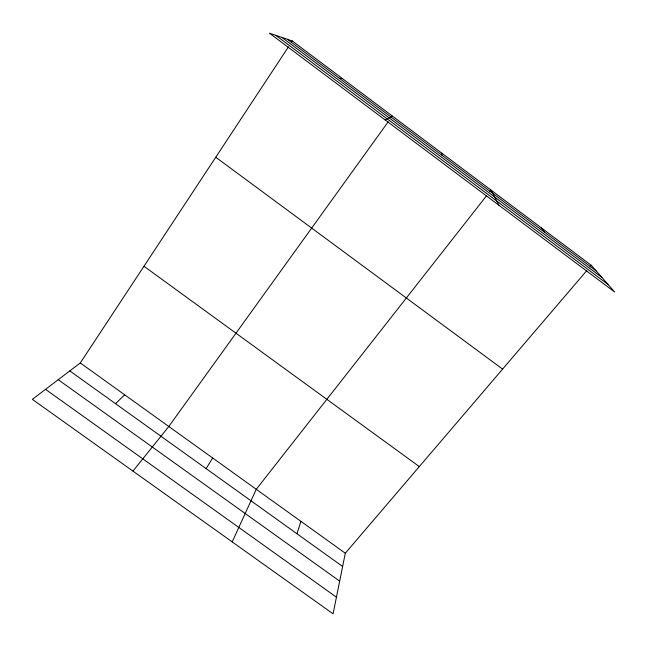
<?xml version="1.0" encoding="UTF-8"?>
<svg xmlns="http://www.w3.org/2000/svg" width="647" height="647" viewBox="0 0 647 647"><rect width="100%" height="100%" fill="white"/><g stroke="black" fill="none" stroke-linecap="round" stroke-linejoin="round"><path stroke-width="0.97" d="M586.748 270.632L345.304 553.217L333.076 613.833L32.35 399.361L80.293 362.951L288.457 46.851M296.957 533.743L300.92 521.353M232.2 541.887L256.269 489.294L486.681 195.604M206.118 468.622L212.661 457.987M291.215 42.662L292.315 40.987L591.285 265.319L614.65 291.999L269.411 33.167L292.315 40.987M388.216 121.782L168.802 426.502L132.95 471.105M391.168 117.681L392.349 116.048L385.167 119.954M489.779 191.658L491.016 190.081L499.104 205.374M589.991 266.839L591.285 265.319M115.53 403.679L124.677 394.824M339.279 78.23L342.506 78.643M45.533 389.348L336.432 597.197M69.819 370.909L342.627 566.481M58.238 379.7L339.667 581.135M80.293 362.951L345.304 553.217M143.966 266.257L419.313 466.6M215.758 157.245L502.614 369.105M287.389 39.305L596.324 271.069M281.898 37.429L601.936 277.482M275.8 35.35L608.148 284.575M541.329 227.833L544.734 232.362M441.852 153.185L441.958 155.264"/></g></svg>
